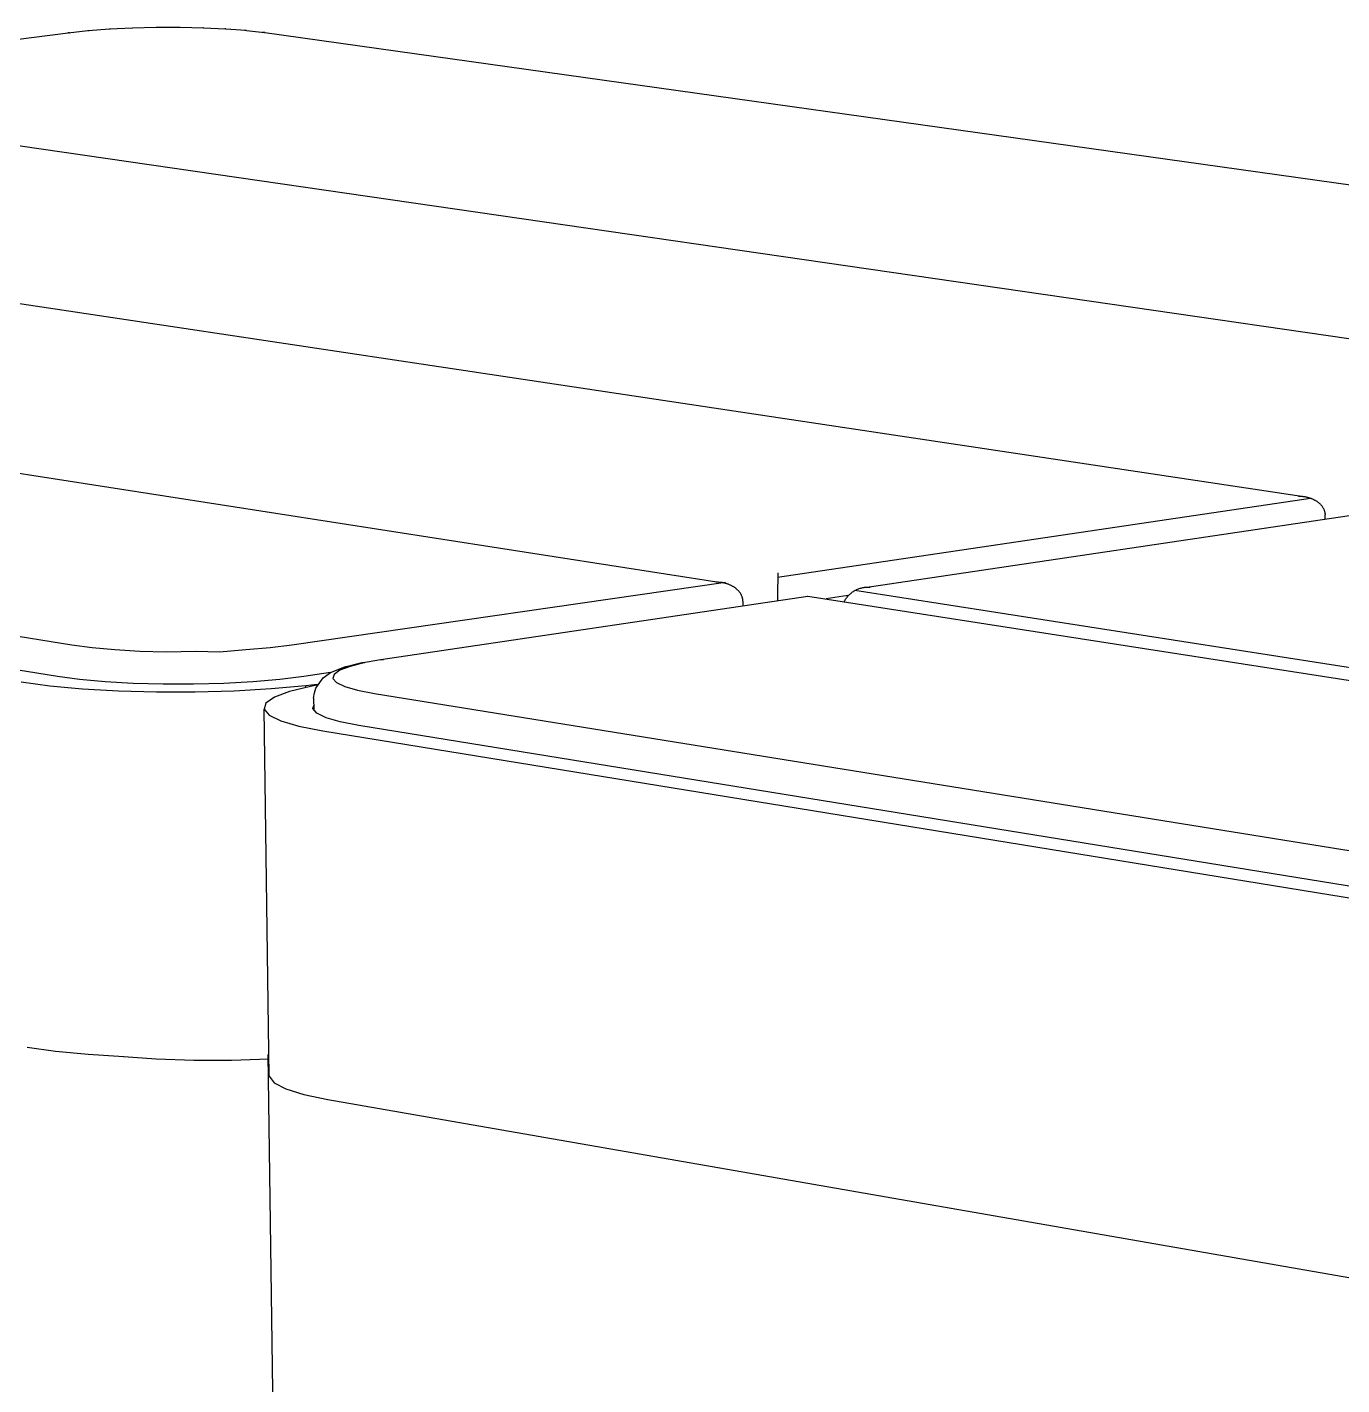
# Model space of a CAD drawing. Header units: millimetres. Extents: x 1287 to 5317, y -239 to 2577.
# Drawn here: x 2223.5 to 2358.3, y 883.4 to 1022.6 of the extents above; entities that cross this region are included whole.
import ezdxf

# ---------------------------------------------------------------- set-up
doc = ezdxf.new("R2010")
doc.units = ezdxf.units.MM
doc.header["$MEASUREMENT"] = 0
doc.layers.add('Domyślny', color=7, linetype='Continuous', true_color=0x000000)
doc.layers.add('Utwórz2D linie widoczne', color=7, linetype='Continuous', true_color=0x000000)

msp = doc.modelspace()

# ---------------------------------------------------------------- linework, layer by layer
at = {"layer": 'Domyślny'}
for p, q in [((2020.56, 992.73), (2228.07, 959.31)), ((2300.41, 966.26), (2355.06, 974.34)), ((2250.61, 959.32), (2295.09, 965.73)), ((2577.56, 922.8), (2308.34, 964.87)), ((2228.07, 959.31), (2230.16, 959.03)), ((2230.16, 959.03), (2232.49, 958.82)), ((2245.9, 958.82), (2248.39, 959.03)), ((2248.39, 959.03), (2250.61, 959.32)), ((2232.49, 958.82), (2235.04, 958.67)), ((2235.04, 958.67), (2237.75, 958.6)), ((2237.75, 958.6), (2240.81, 958.67)), ((2240.81, 958.67), (2243.2, 958.6)), ((2243.2, 958.6), (2245.9, 958.82)), ((2253.84, 955.94), (2254.6, 956.47)), ((2254.6, 956.47), (2254.85, 956.59)), ((2254.96, 956.28), (2254.84, 955.85)), ((2255.56, 956.7), (2254.96, 956.28)), ((2256.61, 957.1), (2255.56, 956.7)), ((2258.1, 957.48), (2256.61, 957.1)), ((2252.94, 954.4), (2253.07, 954.87)), ((2253.07, 954.87), (2253.84, 955.94)), ((2254.84, 955.85), (2255.21, 955.43)), ((2255.21, 955.43), (2256.05, 955.02)), ((2256.05, 955.02), (2257.35, 954.65)), ((2252.86, 953.83), (2252.94, 954.4)), ((2257.35, 954.65), (2259.11, 954.31)), ((2259.11, 954.31), (2503.14, 915))]:
    msp.add_line(p, q, dxfattribs=at)
at = {"layer": 'Utwórz2D linie widoczne'}
for p, q in [((2188.22, 1016.99), (2227.68, 1022.06)), ((2227.68, 1022.06), (2227.7, 1022.07)), ((2227.69, 1022.06), (2229.71, 1022.28)), ((2227.7, 1022.07), (2227.72, 1022.07)), ((2227.72, 1022.07), (2227.74, 1022.07)), ((2227.74, 1022.07), (2227.76, 1022.07)), ((2227.76, 1022.07), (2227.79, 1022.07)), ((2227.79, 1022.07), (2227.81, 1022.07)), ((2227.81, 1022.07), (2227.83, 1022.07)), ((2227.83, 1022.07), (2227.85, 1022.06)), ((2227.85, 1022.06), (2227.87, 1022.06)), ((2229.71, 1022.28), (2229.73, 1022.29)), ((2229.73, 1022.29), (2229.74, 1022.29)), ((2229.74, 1022.29), (2229.76, 1022.29)), ((2229.75, 1022.29), (2231.92, 1022.45)), ((2229.76, 1022.29), (2229.78, 1022.29)), ((2229.78, 1022.29), (2229.8, 1022.29)), ((2229.8, 1022.29), (2229.81, 1022.28)), ((2229.81, 1022.28), (2229.83, 1022.28)), ((2229.83, 1022.28), (2229.85, 1022.28)), ((2229.85, 1022.28), (2229.86, 1022.28)), ((2231.92, 1022.45), (2231.93, 1022.45)), ((2231.93, 1022.45), (2231.94, 1022.45)), ((2231.94, 1022.45), (2234.28, 1022.57)), ((2231.94, 1022.45), (2231.94, 1022.45)), ((2231.94, 1022.45), (2231.95, 1022.45)), ((2231.95, 1022.45), (2231.96, 1022.45)), ((2231.96, 1022.45), (2231.97, 1022.45)), ((2231.97, 1022.45), (2231.98, 1022.45)), ((2231.98, 1022.45), (2231.98, 1022.45)), ((2231.98, 1022.45), (2231.99, 1022.45)), ((2231.99, 1022.45), (2232, 1022.44)), ((2232, 1022.44), (2232.01, 1022.44)), ((2232.01, 1022.44), (2232.02, 1022.44)), ((2234.28, 1022.57), (2236.72, 1022.62)), ((2234.28, 1022.57), (2234.28, 1022.57)), ((2234.28, 1022.57), (2234.28, 1022.57)), ((2234.28, 1022.57), (2234.29, 1022.57)), ((2234.29, 1022.57), (2234.29, 1022.57)), ((2234.29, 1022.57), (2234.29, 1022.57)), ((2234.29, 1022.57), (2234.29, 1022.56)), ((2234.29, 1022.56), (2234.3, 1022.56)), ((2234.3, 1022.56), (2234.3, 1022.56)), ((2234.3, 1022.56), (2234.3, 1022.56)), ((2234.3, 1022.56), (2234.31, 1022.56)), ((2234.31, 1022.56), (2234.31, 1022.56)), ((2234.31, 1022.56), (2234.31, 1022.56)), ((2234.31, 1022.56), (2234.31, 1022.56)), ((2234.31, 1022.56), (2234.32, 1022.56)), ((2234.32, 1022.56), (2234.32, 1022.56)), ((2234.32, 1022.56), (2234.32, 1022.55)), ((2234.32, 1022.55), (2234.32, 1022.55)), ((2234.32, 1022.55), (2234.33, 1022.55)), ((2236.72, 1022.62), (2239.17, 1022.63)), ((2236.72, 1022.62), (2236.72, 1022.62)), ((2236.72, 1022.62), (2236.72, 1022.62)), ((2236.72, 1022.62), (2236.72, 1022.62)), ((2236.72, 1022.62), (2236.72, 1022.62)), ((2236.72, 1022.62), (2236.72, 1022.62)), ((2236.72, 1022.62), (2236.72, 1022.62)), ((2236.72, 1022.62), (2236.72, 1022.62)), ((2236.72, 1022.62), (2236.72, 1022.62)), ((2236.72, 1022.62), (2236.72, 1022.62)), ((2236.72, 1022.62), (2236.72, 1022.62)), ((2236.72, 1022.62), (2236.72, 1022.62)), ((2236.72, 1022.62), (2236.72, 1022.62)), ((2236.72, 1022.62), (2236.72, 1022.62)), ((2236.72, 1022.62), (2236.73, 1022.61)), ((2236.73, 1022.61), (2236.73, 1022.61)), ((2236.73, 1022.61), (2236.73, 1022.61)), ((2236.73, 1022.61), (2236.73, 1022.61)), ((2236.73, 1022.61), (2236.73, 1022.61)), ((2236.73, 1022.61), (2236.73, 1022.61)), ((2236.73, 1022.61), (2236.73, 1022.61)), ((2239.14, 1022.61), (2239.14, 1022.61)), ((2239.14, 1022.61), (2239.14, 1022.61)), ((2239.14, 1022.61), (2239.15, 1022.61)), ((2239.15, 1022.61), (2239.15, 1022.62)), ((2239.15, 1022.62), (2239.15, 1022.62)), ((2239.15, 1022.62), (2239.15, 1022.62)), ((2239.15, 1022.62), (2239.15, 1022.62)), ((2239.15, 1022.62), (2239.15, 1022.62)), ((2239.15, 1022.62), (2239.15, 1022.62)), ((2239.15, 1022.62), (2239.16, 1022.62)), ((2239.15, 1022.61), (2239.15, 1022.61)), ((2239.16, 1022.62), (2239.16, 1022.62)), ((2239.16, 1022.62), (2239.16, 1022.62)), ((2239.16, 1022.62), (2239.16, 1022.62)), ((2239.16, 1022.62), (2239.16, 1022.62)), ((2239.16, 1022.62), (2239.16, 1022.62)), ((2239.16, 1022.62), (2239.17, 1022.62)), ((2239.17, 1022.62), (2239.17, 1022.63)), ((2239.17, 1022.63), (2239.17, 1022.63)), ((2239.17, 1022.63), (2239.17, 1022.63)), ((2239.17, 1022.63), (2239.17, 1022.63)), ((2239.17, 1022.62), (2239.17, 1022.62)), ((2239.17, 1022.62), (2239.17, 1022.62)), ((2239.18, 1022.63), (2241.57, 1022.57)), ((2241.51, 1022.56), (2241.5, 1022.55)), ((2241.52, 1022.56), (2241.51, 1022.56)), ((2241.51, 1022.56), (2241.51, 1022.56)), ((2241.53, 1022.56), (2241.52, 1022.56)), ((2241.54, 1022.57), (2241.53, 1022.56)), ((2241.53, 1022.56), (2241.53, 1022.56)), ((2241.55, 1022.57), (2241.54, 1022.57)), ((2241.54, 1022.57), (2241.54, 1022.57)), ((2241.56, 1022.57), (2241.55, 1022.57)), ((2241.57, 1022.57), (2241.56, 1022.57)), ((2241.56, 1022.57), (2241.56, 1022.57)), ((2241.58, 1022.57), (2241.57, 1022.57)), ((2241.57, 1022.57), (2241.57, 1022.57)), ((2241.58, 1022.57), (2243.84, 1022.46)), ((2243.75, 1022.45), (2243.74, 1022.44)), ((2243.76, 1022.45), (2243.75, 1022.45)), ((2243.78, 1022.45), (2243.76, 1022.45)), ((2243.79, 1022.45), (2243.78, 1022.45)), ((2243.8, 1022.46), (2243.79, 1022.45)), ((2243.81, 1022.46), (2243.8, 1022.46)), ((2243.83, 1022.46), (2243.81, 1022.46)), ((2243.84, 1022.46), (2243.83, 1022.46)), ((2243.85, 1022.46), (2243.84, 1022.46)), ((2243.87, 1022.46), (2243.85, 1022.46)), ((2243.87, 1022.46), (2245.91, 1022.3)), ((2245.8, 1022.29), (2245.78, 1022.28)), ((2245.82, 1022.29), (2245.8, 1022.29)), ((2245.84, 1022.29), (2245.82, 1022.29)), ((2245.86, 1022.29), (2245.84, 1022.29)), ((2245.89, 1022.29), (2245.86, 1022.29)), ((2245.91, 1022.29), (2245.89, 1022.29)), ((2245.93, 1022.29), (2245.91, 1022.29)), ((2245.95, 1022.29), (2245.93, 1022.29)), ((2245.97, 1022.29), (2245.95, 1022.29)), ((2245.97, 1022.29), (2247.82, 1022.07)), ((2247.65, 1022.07), (2247.62, 1022.07)), ((2247.68, 1022.07), (2247.65, 1022.07)), ((2247.71, 1022.08), (2247.68, 1022.07)), ((2247.74, 1022.08), (2247.71, 1022.08)), ((2247.77, 1022.08), (2247.74, 1022.08)), ((2247.8, 1022.08), (2247.77, 1022.08)), ((2247.83, 1022.07), (2247.8, 1022.08)), ((2247.86, 1022.07), (2247.83, 1022.07)), ((2247.86, 1022.07), (2456.61, 992.8)), ((2182.69, 1016.28), (2412, 983.03)), ((2125.32, 1008.91), (2354.35, 974.51)), ((2066.03, 1001.3), (2294.63, 965.69)), ((2226.59, 956.05), (2019.03, 989.71)), ((2353.8, 974.55), (2353.93, 974.55)), ((2353.93, 974.55), (2354.07, 974.54)), ((2354.07, 974.54), (2354.2, 974.53)), ((2354.2, 974.53), (2354.27, 974.52)), ((2354.27, 974.52), (2354.33, 974.52)), ((2354.33, 974.52), (2354.4, 974.51)), ((2354.4, 974.51), (2354.46, 974.5)), ((2354.46, 974.5), (2354.53, 974.48)), ((2354.53, 974.48), (2354.59, 974.47)), ((2354.59, 974.47), (2354.66, 974.46)), ((2354.66, 974.46), (2354.72, 974.44)), ((2354.72, 974.44), (2354.78, 974.42)), ((2354.78, 974.42), (2354.85, 974.41)), ((2354.85, 974.41), (2354.91, 974.39)), ((2354.91, 974.39), (2354.96, 974.37)), ((2354.96, 974.37), (2355.02, 974.35)), ((2355.02, 974.35), (2355.08, 974.33)), ((2355.08, 974.33), (2355.14, 974.31)), ((2355.14, 974.31), (2355.19, 974.28)), ((2355.19, 974.28), (2355.25, 974.26)), ((2355.25, 974.26), (2355.3, 974.24)), ((2309.35, 965.18), (2363.23, 973.18)), ((2355.3, 974.24), (2355.36, 974.21)), ((2355.36, 974.21), (2355.41, 974.18)), ((2355.41, 974.18), (2355.47, 974.15)), ((2355.47, 974.15), (2355.52, 974.12)), ((2355.52, 974.12), (2355.57, 974.09)), ((2355.57, 974.09), (2355.62, 974.06)), ((2355.62, 974.06), (2355.68, 974.03)), ((2355.68, 974.03), (2355.73, 973.99)), ((2355.73, 973.99), (2355.77, 973.96)), ((2355.77, 973.96), (2355.81, 973.93)), ((2355.81, 973.93), (2355.86, 973.9)), ((2355.86, 973.9), (2355.9, 973.86)), ((2355.9, 973.86), (2355.94, 973.82)), ((2355.94, 973.82), (2355.98, 973.79)), ((2355.98, 973.79), (2356.02, 973.75)), ((2356.02, 973.75), (2356.06, 973.71)), ((2356.06, 973.71), (2356.1, 973.67)), ((2356.1, 973.67), (2356.13, 973.63)), ((2356.13, 973.63), (2356.17, 973.59)), ((2356.17, 973.59), (2356.2, 973.55)), ((2356.2, 973.55), (2356.23, 973.51)), ((2356.23, 973.51), (2356.26, 973.47)), ((2356.26, 973.47), (2356.29, 973.42)), ((2356.29, 973.42), (2356.32, 973.38)), ((2356.32, 973.38), (2356.34, 973.33)), ((2356.34, 973.33), (2356.37, 973.29)), ((2356.37, 973.29), (2356.39, 973.25)), ((2356.39, 973.25), (2356.41, 973.2)), ((2356.41, 973.2), (2356.43, 973.15)), ((2356.43, 973.15), (2356.45, 973.11)), ((2356.45, 973.11), (2356.46, 973.06)), ((2356.46, 973.06), (2356.47, 973.04)), ((2356.47, 973.04), (2356.48, 973.01)), ((2356.48, 973.01), (2356.49, 972.97)), ((2356.49, 972.97), (2356.5, 972.92)), ((2356.5, 972.92), (2356.51, 972.87)), ((2356.51, 972.87), (2356.52, 972.83)), ((2356.52, 972.83), (2356.52, 972.78)), ((2356.52, 972.78), (2356.53, 972.73)), ((2356.53, 972.73), (2356.53, 972.71)), ((2356.53, 972.71), (2356.53, 972.69)), ((2356.53, 972.69), (2356.53, 972.66)), ((2356.53, 972.66), (2356.53, 972.64)), ((2356.54, 972.18), (2356.53, 972.64)), ((2300.43, 964.32), (2300.49, 966.68)), ((2294.2, 965.73), (2294.07, 965.73)), ((2294.34, 965.73), (2294.2, 965.73)), ((2294.47, 965.71), (2294.34, 965.73)), ((2294.54, 965.71), (2294.47, 965.71)), ((2294.61, 965.7), (2294.54, 965.71)), ((2294.67, 965.69), (2294.61, 965.7)), ((2294.74, 965.68), (2294.67, 965.69)), ((2294.81, 965.66), (2294.74, 965.68)), ((2294.87, 965.65), (2294.81, 965.66)), ((2294.94, 965.64), (2294.87, 965.65)), ((2295.01, 965.62), (2294.94, 965.64)), ((2295.07, 965.6), (2295.01, 965.62)), ((2295.14, 965.59), (2295.07, 965.6)), ((2295.2, 965.57), (2295.14, 965.59)), ((2295.25, 965.55), (2295.2, 965.57)), ((2295.31, 965.53), (2295.25, 965.55)), ((2295.37, 965.51), (2295.31, 965.53)), ((2295.43, 965.49), (2295.37, 965.51)), ((2295.49, 965.46), (2295.43, 965.49)), ((2295.54, 965.44), (2295.49, 965.46)), ((2295.6, 965.41), (2295.54, 965.44)), ((2295.66, 965.39), (2295.6, 965.41)), ((2295.71, 965.36), (2295.66, 965.39)), ((2295.77, 965.33), (2295.71, 965.36)), ((2295.82, 965.3), (2295.77, 965.33)), ((2295.88, 965.27), (2295.82, 965.3)), ((2295.93, 965.24), (2295.88, 965.27)), ((2295.98, 965.2), (2295.93, 965.24)), ((2296.03, 965.17), (2295.98, 965.2)), ((2296.08, 965.13), (2296.03, 965.17)), ((2296.12, 965.1), (2296.08, 965.13)), ((2296.17, 965.07), (2296.12, 965.1)), ((2296.21, 965.03), (2296.17, 965.07)), ((2296.25, 964.99), (2296.21, 965.03)), ((2296.29, 964.96), (2296.25, 964.99)), ((2296.33, 964.92), (2296.29, 964.96)), ((2296.37, 964.88), (2296.33, 964.92)), ((2296.41, 964.84), (2296.37, 964.88)), ((2296.45, 964.8), (2296.41, 964.84)), ((2296.48, 964.76), (2296.45, 964.8)), ((2296.52, 964.72), (2296.48, 964.76)), ((2296.55, 964.67), (2296.52, 964.72)), ((2296.58, 964.63), (2296.55, 964.67)), ((2296.61, 964.59), (2296.58, 964.63)), ((2296.64, 964.54), (2296.61, 964.59)), ((2296.66, 964.5), (2296.64, 964.54)), ((2307.81, 964.49), (2307.88, 964.55)), ((2307.88, 964.55), (2307.96, 964.61)), ((2307.96, 964.61), (2308.03, 964.67)), ((2308.03, 964.67), (2308.11, 964.73)), ((2308.11, 964.73), (2308.19, 964.78)), ((2308.19, 964.78), (2308.27, 964.83)), ((2308.27, 964.83), (2308.35, 964.88)), ((2308.35, 964.88), (2308.44, 964.92)), ((2308.44, 964.92), (2308.52, 964.97)), ((2308.52, 964.97), (2308.61, 965.01)), ((2308.61, 965.01), (2308.7, 965.04)), ((2308.7, 965.04), (2308.79, 965.07)), ((2308.79, 965.07), (2308.88, 965.1)), ((2308.88, 965.1), (2308.97, 965.13)), ((2308.97, 965.13), (2309.06, 965.15)), ((2309.06, 965.15), (2309.16, 965.17)), ((2309.16, 965.17), (2309.25, 965.19)), ((2309.25, 965.19), (2309.34, 965.21)), ((2309.34, 965.21), (2309.44, 965.22)), ((2309.44, 965.22), (2309.53, 965.22)), ((2309.53, 965.22), (2309.63, 965.23)), ((2309.63, 965.23), (2309.73, 965.23)), ((2309.73, 965.23), (2309.82, 965.23)), ((2309.82, 965.23), (2309.92, 965.22)), ((2259.74, 957.81), (2303.51, 964.31)), ((2296.69, 964.45), (2296.66, 964.5)), ((2296.71, 964.41), (2296.69, 964.45)), ((2296.73, 964.36), (2296.71, 964.41)), ((2296.75, 964.31), (2296.73, 964.36)), ((2296.77, 964.26), (2296.75, 964.31)), ((2296.79, 964.22), (2296.77, 964.26)), ((2296.8, 964.19), (2296.79, 964.22)), ((2296.8, 964.17), (2296.8, 964.19)), ((2296.82, 964.12), (2296.8, 964.17)), ((2296.83, 964.07), (2296.82, 964.12)), ((2296.84, 964.03), (2296.83, 964.07)), ((2296.85, 963.98), (2296.84, 964.03)), ((2296.85, 963.93), (2296.85, 963.98)), ((2296.86, 963.88), (2296.85, 963.93)), ((2296.86, 963.86), (2296.86, 963.88)), ((2296.86, 963.84), (2296.86, 963.86)), ((2296.86, 963.81), (2296.86, 963.84)), ((2296.86, 963.79), (2296.86, 963.81)), ((2296.86, 963.79), (2296.87, 963.33)), ((2300.43, 963.86), (2300.43, 964.32)), ((2303.49, 964.27), (2303.51, 964.31)), ((2303.51, 964.31), (2571.66, 922.55)), ((2307.62, 964.35), (2305.38, 964.02)), ((2307.23, 963.73), (2307.28, 963.82)), ((2307.28, 963.82), (2307.33, 963.9)), ((2307.33, 963.9), (2307.38, 963.98)), ((2307.38, 963.98), (2307.43, 964.06)), ((2307.43, 964.06), (2307.49, 964.13)), ((2307.49, 964.13), (2307.55, 964.21)), ((2307.55, 964.21), (2307.61, 964.28)), ((2307.61, 964.28), (2307.68, 964.35)), ((2307.68, 964.35), (2307.74, 964.42)), ((2307.74, 964.42), (2307.81, 964.49)), ((2257.78, 957.47), (2259.71, 957.81)), ((2259.71, 957.81), (2259.74, 957.81)), ((2259.74, 957.81), (2259.77, 957.82)), ((2259.77, 957.82), (2259.8, 957.82)), ((2259.8, 957.82), (2259.84, 957.82)), ((2259.84, 957.82), (2259.87, 957.82)), ((2259.87, 957.82), (2259.9, 957.82)), ((2259.9, 957.82), (2259.93, 957.82)), ((2259.93, 957.82), (2259.96, 957.82)), ((2259.96, 957.82), (2259.99, 957.82)), ((2259.99, 957.82), (2260.02, 957.81)), ((2254.6, 956.47), (2251.87, 956.07)), ((2253.84, 955.94), (2254.45, 956.38)), ((2254.85, 956.59), (2255.95, 957.01)), ((2255.95, 957.01), (2256, 957.03)), ((2256, 957.03), (2256.05, 957.04)), ((2256.05, 957.04), (2256.1, 957.06)), ((2256.1, 957.06), (2256.15, 957.07)), ((2256.15, 957.07), (2256.2, 957.08)), ((2256.18, 957.08), (2257.66, 957.45)), ((2256.2, 957.08), (2256.25, 957.09)), ((2256.25, 957.09), (2256.3, 957.1)), ((2256.3, 957.1), (2256.35, 957.1)), ((2256.35, 957.1), (2256.41, 957.11)), ((2256.41, 957.11), (2256.46, 957.11)), ((2256.46, 957.11), (2256.51, 957.11)), ((2256.51, 957.11), (2256.56, 957.11)), ((2256.56, 957.11), (2256.61, 957.1)), ((2257.66, 957.45), (2257.7, 957.46)), ((2257.7, 957.46), (2257.74, 957.46)), ((2257.74, 957.46), (2257.78, 957.47)), ((2257.78, 957.47), (2257.82, 957.48)), ((2257.82, 957.48), (2257.86, 957.48)), ((2257.86, 957.48), (2257.9, 957.48)), ((2257.9, 957.48), (2257.94, 957.48)), ((2257.94, 957.48), (2257.98, 957.48)), ((2257.98, 957.48), (2258.02, 957.48)), ((2258.02, 957.48), (2258.06, 957.48)), ((2258.06, 957.48), (2258.1, 957.48)), ((2222.89, 955.5), (2225.81, 955.11)), ((2225.81, 955.11), (2229.16, 954.8)), ((2228.87, 955.74), (2226.59, 956.05)), ((2231.49, 955.5), (2228.87, 955.74)), ((2229.16, 954.8), (2232.84, 954.59)), ((2234.37, 955.34), (2231.49, 955.5)), ((2237.42, 955.26), (2234.37, 955.34)), ((2240.54, 955.26), (2237.42, 955.26)), ((2243.64, 955.35), (2240.54, 955.26)), ((2246.62, 955.51), (2243.64, 955.35)), ((2244.7, 954.6), (2248.51, 954.82)), ((2249.39, 955.76), (2246.62, 955.51)), ((2248.51, 954.82), (2252.06, 955.13)), ((2251.87, 956.07), (2249.39, 955.76)), ((2252.53, 955.05), (2250.38, 954.52)), ((2252.06, 955.13), (2253.23, 955.28)), ((2252.06, 954.94), (2252.06, 955.13)), ((2253.18, 955.17), (2252.53, 955.05)), ((2252.94, 954.4), (2253.07, 954.87)), ((2232.84, 954.59), (2236.74, 954.49)), ((2236.74, 954.49), (2240.73, 954.49)), ((2240.73, 954.49), (2244.7, 954.6)), ((2248.84, 953.93), (2247.96, 953.32)), ((2250.38, 954.52), (2248.84, 953.93)), ((2252.86, 953.83), (2252.88, 952.65)), ((2247.96, 953.32), (2247.78, 952.7)), ((2248.3, 915.08), (2247.78, 952.7)), ((2247.78, 952.7), (2248.29, 952.08)), ((2248.29, 952.08), (2249.5, 951.5)), ((2252.78, 952.77), (2252.87, 953.09)), ((2253.19, 952.29), (2252.78, 952.77)), ((2254.13, 951.83), (2253.19, 952.29)), ((2249.5, 951.5), (2251.35, 950.96)), ((2251.35, 950.96), (2253.8, 950.48)), ((2255.58, 951.41), (2254.13, 951.83)), ((2257.5, 951.03), (2255.58, 951.41)), ((2501.6, 911.44), (2257.5, 951.03)), ((2253.8, 950.48), (2497.9, 910.8)), ((2223.48, 918.08), (2226.39, 917.66)), ((2226.39, 917.66), (2229.73, 917.33)), ((2229.73, 917.33), (2233.4, 917.11)), ((2249.17, 847.83), (2248.21, 917.3)), ((2232.88, 917.14), (2236.73, 916.87)), ((2236.73, 916.87), (2240.58, 916.74)), ((2240.58, 916.74), (2244.43, 916.74)), ((2244.43, 916.74), (2248.28, 916.88)), ((2248.3, 915.08), (2248.81, 914.42)), ((2248.81, 914.42), (2250.01, 913.79)), ((2250.01, 913.79), (2251.86, 913.21)), ((2251.86, 913.21), (2254.3, 912.7)), ((2254.3, 912.7), (2497.63, 870.25))]:
    msp.add_line(p, q, dxfattribs=at)

doc.saveas('drawing.dxf')
